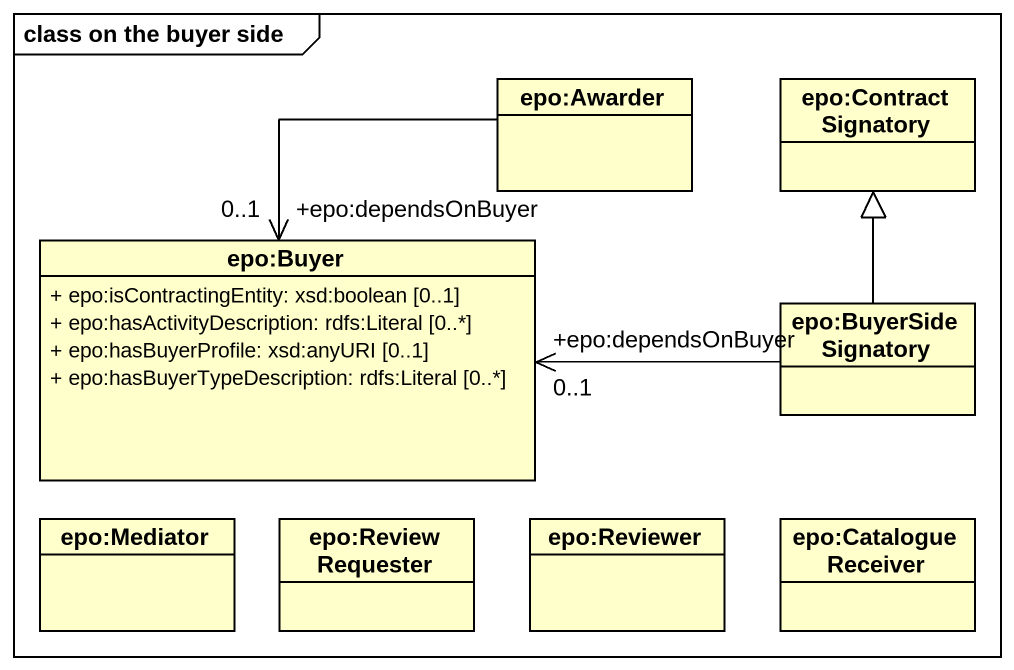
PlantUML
@startuml
mainframe class on the buyer side
hide circle
hide empty members
skinparam classAttributeIconSize 0
class "epo:Awarder" as epo_Awarder
class "epo:ContractSignatory" as epo_ContractSignatory
class "epo:Buyer" as epo_Buyer {
  + epo:isContractingEntity: xsd:boolean [0..1]
  + epo:hasActivityDescription: rdfs:Literal [0..*]
  + epo:hasBuyerProfile: xsd:anyURI [0..1]
  + epo:hasBuyerTypeDescription: rdfs:Literal [0..*]
}
class "epo:BuyerSideSignatory" as epo_BuyerSideSignatory
class "epo:Mediator" as epo_Mediator
class "epo:ReviewRequester" as epo_ReviewRequester
class "epo:Reviewer" as epo_Reviewer
class "epo:CatalogueReceiver" as epo_CatalogueReceiver
epo_Awarder --> "+epo:dependsOnBuyer\n0..1" epo_Buyer
epo_BuyerSideSignatory -up-|> epo_ContractSignatory
epo_BuyerSideSignatory -left-> "+epo:dependsOnBuyer\n0..1" epo_Buyer
@enduml
